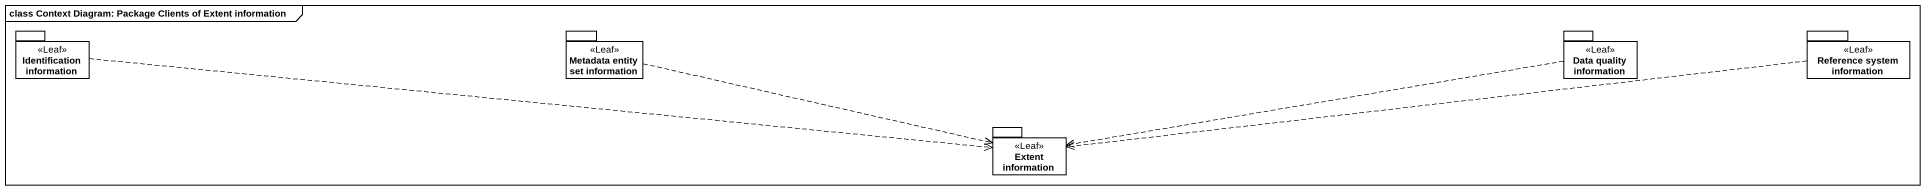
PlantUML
@startuml
mainframe class Context Diagram: Package Clients of Extent information
package "Identification information" as Identification_information <<Leaf>> {
}
package "Metadata entity set information" as Metadata_entity_set <<Leaf>> {
}
package "Data quality information" as Data_quality_information <<Leaf>> {
}
package "Reference system information" as Reference_system_information <<Leaf>> {
}
package "Extent information" as Extent_information <<Leaf>> {
}
Identification_information .right.> Extent_information
Metadata_entity_set .right.> Extent_information
Data_quality_information .left.> Extent_information
Reference_system_information .left.> Extent_information
@enduml
